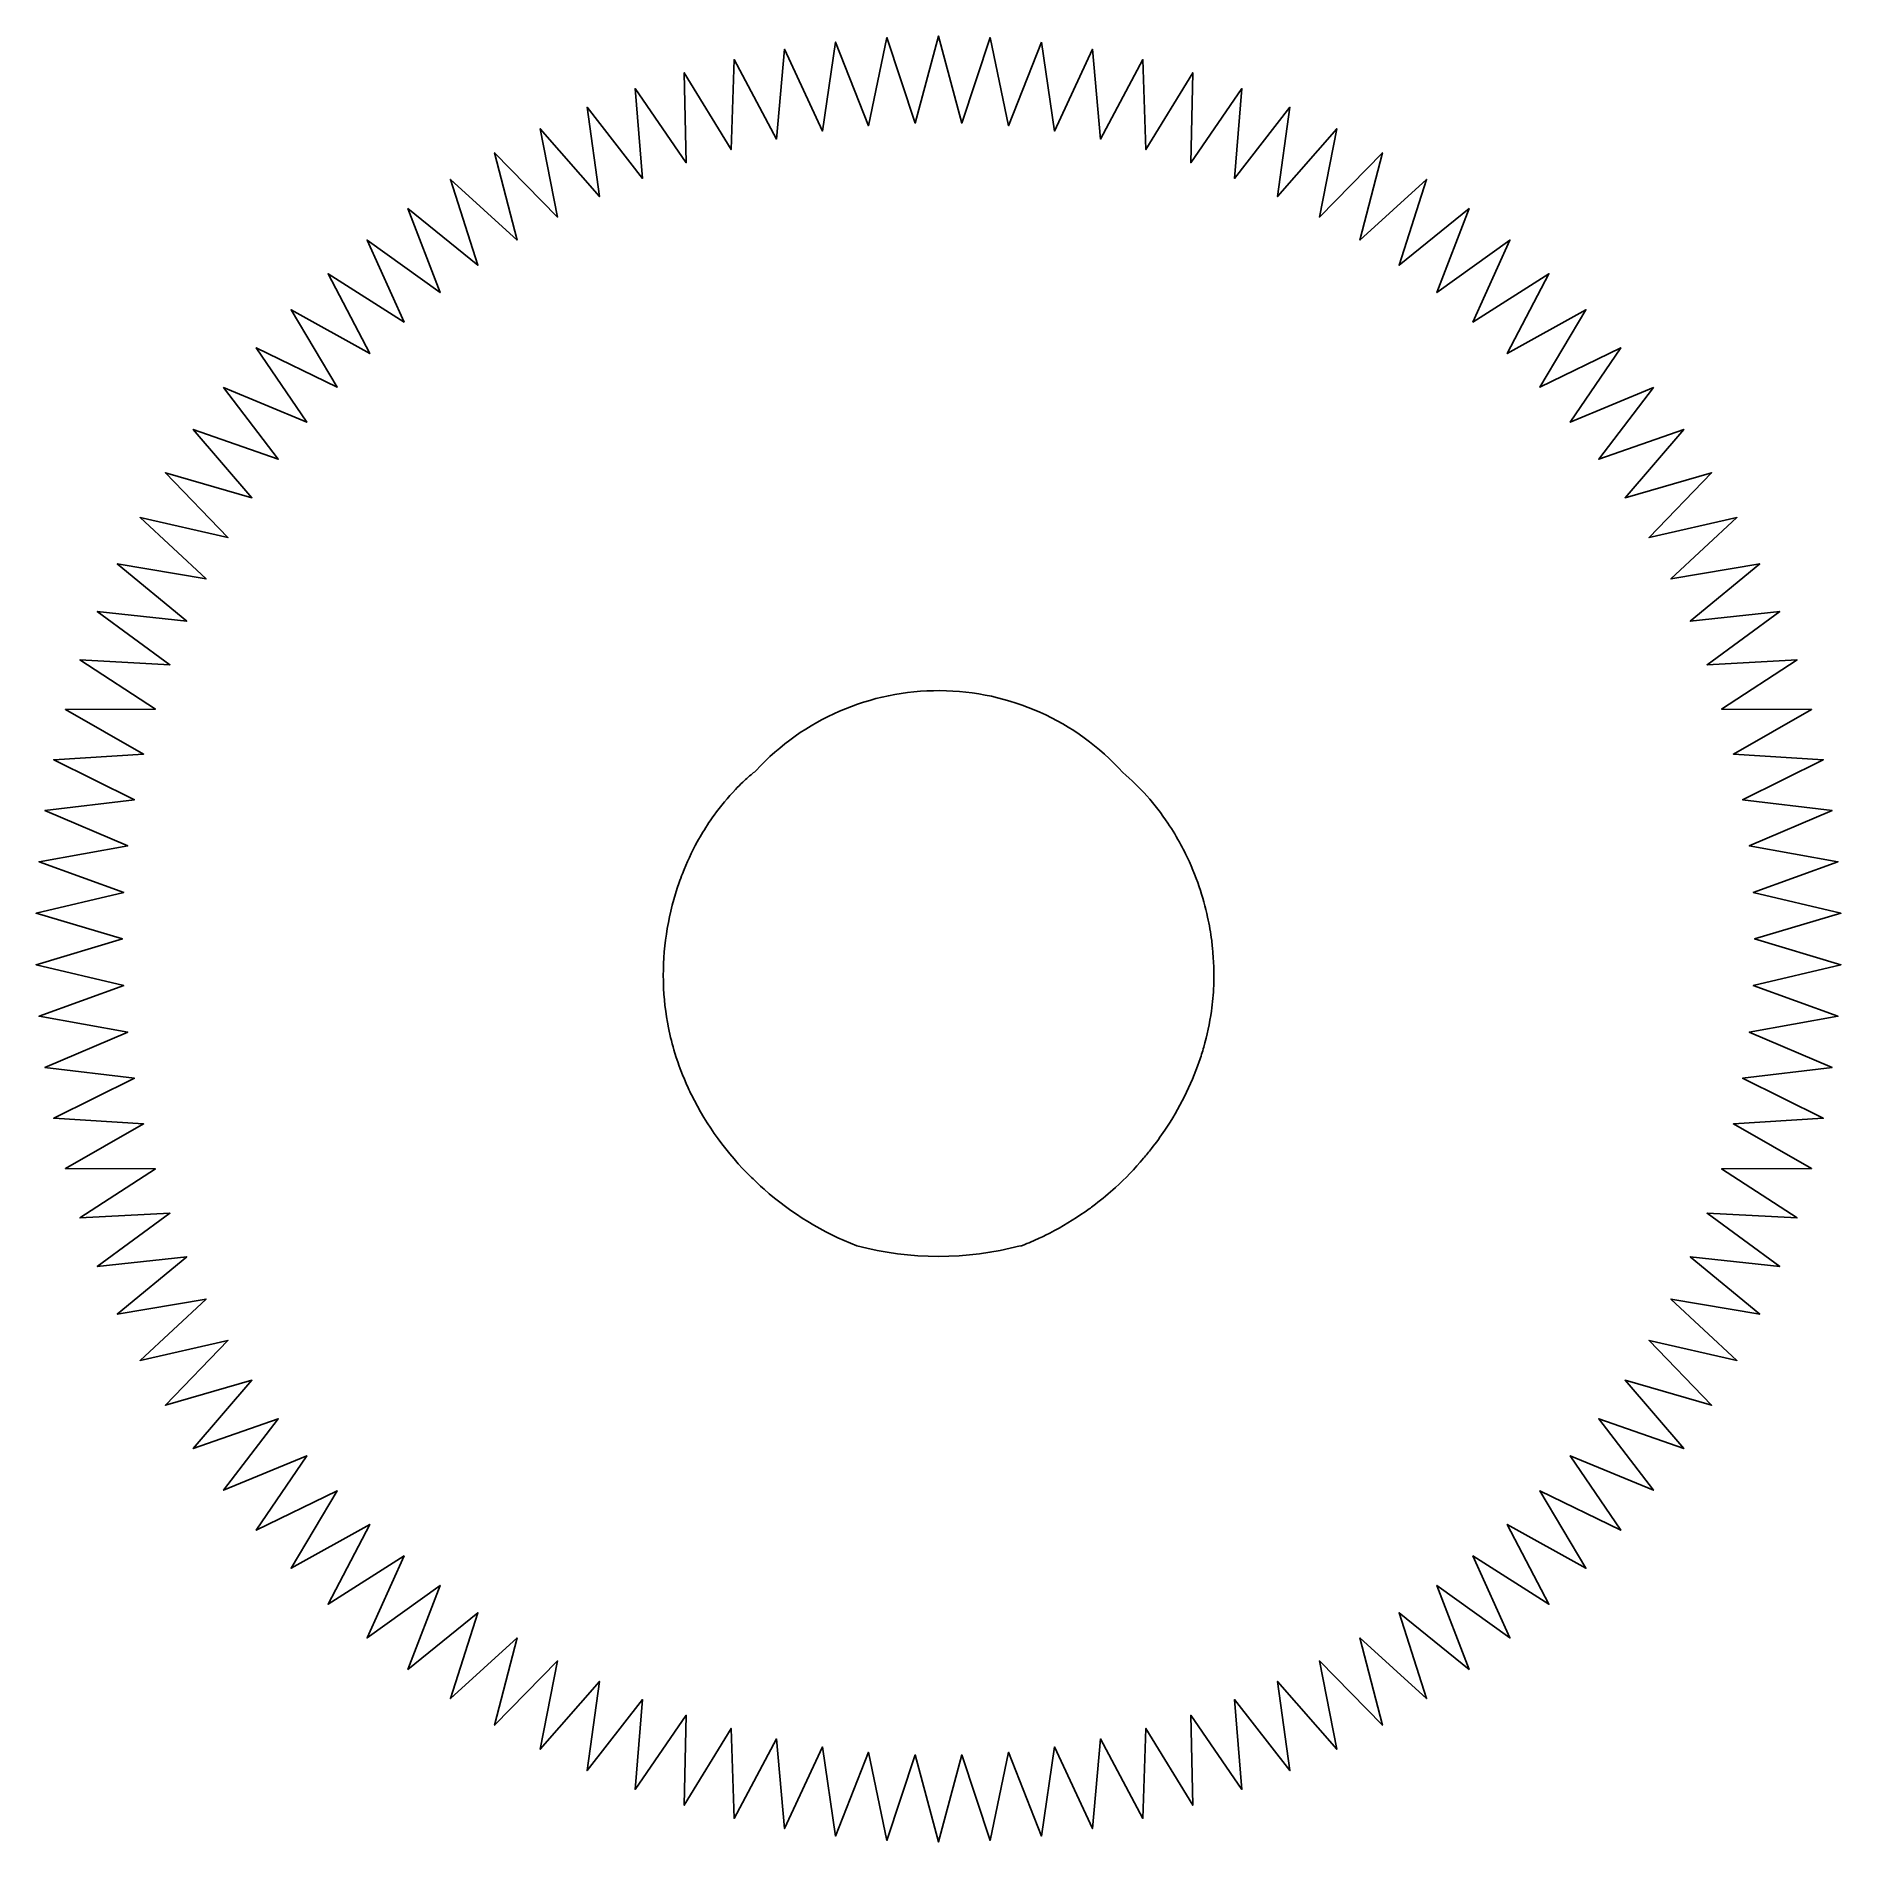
# Model space of a CAD drawing. Header units: millimetres. Extents: x 7.15 to 13.05, y -6.12 to -0.22.
import ezdxf

# ---------------------------------------------------------------- set-up
doc = ezdxf.new("R2010")
doc.units = ezdxf.units.MM
doc.layers.get('0').update_dxf_attribs({"linetype": 'CONTINUOUS'})

msp = doc.modelspace()

# ---------------------------------------------------------------- linework, layer by layer
for p, q in [((9.9316, -0.2297), (9.8718, -0.5178)), ((9.9316, -0.2297), (10.0238, -0.5091)), ((10.1, -0.2249), (10.0238, -0.5091)), ((10.1, -0.2249), (10.1762, -0.5091)), ((10.2684, -0.2297), (10.1762, -0.5091)), ((10.2684, -0.2297), (10.3282, -0.5178)), ((9.597, -0.2681), (9.5704, -0.5612)), ((9.597, -0.2681), (9.7205, -0.5352)), ((9.7637, -0.2442), (9.7205, -0.5352)), ((9.7637, -0.2442), (9.8718, -0.5178)), ((10.4363, -0.2442), (10.3282, -0.5178)), ((10.4363, -0.2442), (10.4795, -0.5352)), ((10.603, -0.2681), (10.4795, -0.5352)), ((10.603, -0.2681), (10.6296, -0.5612)), ((9.2689, -0.3444), (9.2759, -0.6386)), ((9.2689, -0.3444), (9.422, -0.5957)), ((9.4318, -0.3016), (9.422, -0.5957)), ((9.4318, -0.3016), (9.5704, -0.5612)), ((10.7682, -0.3016), (10.6296, -0.5612)), ((10.7682, -0.3016), (10.778, -0.5957)), ((10.9311, -0.3444), (10.778, -0.5957)), ((10.9311, -0.3444), (10.9241, -0.6386)), ((9.1087, -0.3965), (9.1324, -0.6898)), ((9.1087, -0.3965), (9.2759, -0.6386)), ((11.0913, -0.3965), (10.9241, -0.6386)), ((11.0913, -0.3965), (11.0676, -0.6898)), ((8.9517, -0.4576), (8.9921, -0.7491)), ((8.9517, -0.4576), (9.1324, -0.6898)), ((11.2483, -0.4576), (11.0676, -0.6898)), ((11.2483, -0.4576), (11.2079, -0.7491)), ((8.7984, -0.5276), (8.8555, -0.8163)), ((8.7984, -0.5276), (8.9921, -0.7491)), ((11.4016, -0.5276), (11.2079, -0.7491)), ((11.4016, -0.5276), (11.3445, -0.8163)), ((8.6494, -0.6062), (8.7228, -0.8912)), ((8.6494, -0.6062), (8.8555, -0.8163)), ((11.5506, -0.6062), (11.3445, -0.8163)), ((11.5506, -0.6062), (11.4772, -0.8912)), ((8.5051, -0.6932), (8.5947, -0.9735)), ((8.5051, -0.6932), (8.7228, -0.8912)), ((11.6949, -0.6932), (11.4772, -0.8912)), ((11.6949, -0.6932), (11.6053, -0.9735)), ((8.366, -0.7883), (8.4715, -1.063)), ((8.366, -0.7883), (8.5947, -0.9735)), ((11.834, -0.7883), (11.6053, -0.9735)), ((11.834, -0.7883), (11.7285, -1.063)), ((8.2326, -0.8912), (8.3536, -1.1594)), ((8.2326, -0.8912), (8.4715, -1.063)), ((11.9674, -0.8912), (11.7285, -1.063)), ((11.9674, -0.8912), (11.8464, -1.1594)), ((8.1053, -1.0015), (8.2414, -1.2624)), ((8.1053, -1.0015), (8.3536, -1.1594)), ((12.0947, -1.0015), (11.8464, -1.1594)), ((12.0947, -1.0015), (11.9586, -1.2624)), ((7.9845, -1.119), (8.1352, -1.3717)), ((7.9845, -1.119), (8.2414, -1.2624)), ((12.2155, -1.119), (11.9586, -1.2624)), ((12.2155, -1.119), (12.0648, -1.3717)), ((7.8705, -1.2431), (8.0355, -1.4868)), ((7.8705, -1.2431), (8.1352, -1.3717)), ((12.3295, -1.2431), (12.0648, -1.3717)), ((12.3295, -1.2431), (12.1645, -1.4868)), ((7.7639, -1.3735), (7.9425, -1.6074)), ((7.7639, -1.3735), (8.0355, -1.4868)), ((12.4361, -1.3735), (12.1645, -1.4868)), ((12.4361, -1.3735), (12.2575, -1.6074)), ((7.6649, -1.5098), (7.8565, -1.7331)), ((7.6649, -1.5098), (7.9425, -1.6074)), ((12.5351, -1.5098), (12.2575, -1.6074)), ((12.5351, -1.5098), (12.3435, -1.7331)), ((7.5738, -1.6516), (7.7778, -1.8635)), ((7.5738, -1.6516), (7.8565, -1.7331)), ((12.6262, -1.6516), (12.3435, -1.7331)), ((12.6262, -1.6516), (12.4222, -1.8635)), ((7.4909, -1.7983), (7.7068, -1.9982)), ((7.4909, -1.7983), (7.7778, -1.8635)), ((12.7091, -1.7983), (12.4222, -1.8635)), ((12.7091, -1.7983), (12.4932, -1.9982)), ((7.4166, -1.9495), (7.6435, -2.1368)), ((7.4166, -1.9495), (7.7068, -1.9982)), ((12.7834, -1.9495), (12.4932, -1.9982)), ((12.7834, -1.9495), (12.5565, -2.1368)), ((7.351, -2.1046), (7.5882, -2.2787)), ((7.351, -2.1046), (7.6435, -2.1368)), ((12.849, -2.1046), (12.5565, -2.1368)), ((12.849, -2.1046), (12.6118, -2.2787)), ((7.2944, -2.2633), (7.5412, -2.4236)), ((7.2944, -2.2633), (7.5882, -2.2787)), ((12.9056, -2.2633), (12.6118, -2.2787)), ((12.9056, -2.2633), (12.6588, -2.4236)), ((7.2469, -2.425), (7.5412, -2.4236)), ((7.2469, -2.425), (7.5024, -2.5709)), ((12.9531, -2.425), (12.6588, -2.4236)), ((12.9531, -2.425), (12.6976, -2.5709)), ((7.2088, -2.5891), (7.5024, -2.5709)), ((7.2088, -2.5891), (7.4722, -2.7202)), ((12.9912, -2.5891), (12.6976, -2.5709)), ((12.9912, -2.5891), (12.7278, -2.7202)), ((9.4976, -2.6311, 0.0004), (9.504, -2.6241)), ((7.18, -2.7551), (7.4722, -2.7202)), ((7.18, -2.7551), (7.4505, -2.8709)), ((13.02, -2.7551), (12.7278, -2.7202)), ((13.02, -2.7551), (12.7495, -2.8709)), ((7.1608, -2.9225), (7.4505, -2.8709)), ((13.0392, -2.9225), (12.7495, -2.8709)), ((7.1608, -2.9225), (7.4375, -3.0227)), ((13.0392, -2.9225), (12.7625, -3.0227)), ((7.1512, -3.0907), (7.4375, -3.0227)), ((13.0488, -3.0907), (12.7625, -3.0227)), ((7.1512, -3.0907), (7.4331, -3.1749)), ((13.0488, -3.0907), (12.7669, -3.1749)), ((7.1512, -3.2592), (7.4331, -3.1749)), ((13.0488, -3.2592), (12.7669, -3.1749)), ((7.1512, -3.2592), (7.4375, -3.3272)), ((13.0488, -3.2592), (12.7625, -3.3272)), ((7.1608, -3.4274), (7.4375, -3.3272)), ((13.0392, -3.4274), (12.7625, -3.3272)), ((7.1608, -3.4274), (7.4505, -3.4789)), ((7.18, -3.5948), (7.4505, -3.4789)), ((13.0392, -3.4274), (12.7495, -3.4789)), ((13.02, -3.5948), (12.7495, -3.4789)), ((7.18, -3.5948), (7.4722, -3.6297)), ((13.02, -3.5948), (12.7278, -3.6297)), ((7.2088, -3.7608), (7.4722, -3.6297)), ((12.9912, -3.7608), (12.7278, -3.6297)), ((7.2088, -3.7608), (7.5024, -3.779)), ((12.9912, -3.7608), (12.6976, -3.779)), ((7.2469, -3.9249), (7.5024, -3.779)), ((12.9531, -3.9249), (12.6976, -3.779)), ((7.2469, -3.9249), (7.5412, -3.9263)), ((7.2944, -4.0865), (7.5412, -3.9263)), ((12.9531, -3.9249), (12.6588, -3.9263)), ((12.9056, -4.0865), (12.6588, -3.9263)), ((7.2944, -4.0865), (7.5882, -4.0711)), ((7.351, -4.2452), (7.5882, -4.0711)), ((12.849, -4.2452), (12.6118, -4.0711)), ((12.9056, -4.0865), (12.6118, -4.0711)), ((7.351, -4.2452), (7.6435, -4.2131)), ((7.4166, -4.4004), (7.6435, -4.2131)), ((12.7834, -4.4004), (12.5565, -4.2131)), ((12.849, -4.2452), (12.5565, -4.2131)), ((7.4166, -4.4004), (7.7068, -4.3516)), ((7.4909, -4.5516), (7.7068, -4.3516)), ((12.7091, -4.5516), (12.4932, -4.3516)), ((12.7834, -4.4004), (12.4932, -4.3516)), ((7.4909, -4.5516), (7.7778, -4.4863)), ((7.5738, -4.6983), (7.7778, -4.4863)), ((12.6262, -4.6983), (12.4222, -4.4863)), ((12.7091, -4.5516), (12.4222, -4.4863)), ((7.5738, -4.6983), (7.8565, -4.6167)), ((7.6649, -4.84), (7.8565, -4.6167)), ((12.5351, -4.84), (12.3435, -4.6167)), ((12.6262, -4.6983), (12.3435, -4.6167)), ((7.6649, -4.84), (7.9425, -4.7425)), ((7.7639, -4.9763), (7.9425, -4.7425)), ((12.4361, -4.9763), (12.2575, -4.7425)), ((12.5351, -4.84), (12.2575, -4.7425)), ((7.7639, -4.9763), (8.0355, -4.8631)), ((7.8705, -5.1068), (8.0355, -4.8631)), ((12.3295, -5.1068), (12.1645, -4.8631)), ((12.4361, -4.9763), (12.1645, -4.8631)), ((7.8705, -5.1068), (8.1352, -4.9782)), ((7.9845, -5.2309), (8.1352, -4.9782)), ((12.2155, -5.2309), (12.0648, -4.9782)), ((12.3295, -5.1068), (12.0648, -4.9782)), ((7.9845, -5.2309), (8.2414, -5.0874)), ((8.1053, -5.3483), (8.2414, -5.0874)), ((12.0947, -5.3483), (11.9586, -5.0874)), ((12.2155, -5.2309), (11.9586, -5.0874)), ((8.1053, -5.3483), (8.3536, -5.1904)), ((8.2326, -5.4586), (8.3536, -5.1904)), ((11.9674, -5.4586), (11.8464, -5.1904)), ((12.0947, -5.3483), (11.8464, -5.1904)), ((8.2326, -5.4586), (8.4715, -5.2868)), ((8.366, -5.5615), (8.4715, -5.2868)), ((11.834, -5.5615), (11.7285, -5.2868)), ((11.9674, -5.4586), (11.7285, -5.2868)), ((8.366, -5.5615), (8.5947, -5.3764)), ((8.5051, -5.6566), (8.5947, -5.3764)), ((11.6949, -5.6566), (11.6053, -5.3764)), ((11.834, -5.5615), (11.6053, -5.3764)), ((8.5051, -5.6566), (8.7228, -5.4587)), ((8.6494, -5.7436), (8.7228, -5.4587)), ((11.5506, -5.7436), (11.4772, -5.4587)), ((11.6949, -5.6566), (11.4772, -5.4587)), ((8.6494, -5.7436), (8.8555, -5.5336)), ((8.7984, -5.8223), (8.8555, -5.5336)), ((11.4016, -5.8223), (11.3445, -5.5336)), ((11.5506, -5.7436), (11.3445, -5.5336)), ((8.7984, -5.8223), (8.9921, -5.6008)), ((8.9517, -5.8922), (8.9921, -5.6008)), ((11.2483, -5.8922), (11.2079, -5.6008)), ((11.4016, -5.8223), (11.2079, -5.6008)), ((8.9517, -5.8922), (9.1324, -5.6601)), ((9.1087, -5.9534), (9.1324, -5.6601)), ((11.0913, -5.9534), (11.0676, -5.6601)), ((11.2483, -5.8922), (11.0676, -5.6601)), ((9.1087, -5.9534), (9.2759, -5.7113)), ((9.2689, -6.0054), (9.2759, -5.7113)), ((10.9311, -6.0054), (10.9241, -5.7113)), ((11.0913, -5.9534), (10.9241, -5.7113)), ((9.2689, -6.0054), (9.422, -5.7542)), ((9.4318, -6.0483), (9.422, -5.7542)), ((10.7682, -6.0483), (10.778, -5.7542)), ((10.9311, -6.0054), (10.778, -5.7542)), ((9.4318, -6.0483), (9.5704, -5.7887)), ((9.597, -6.0817), (9.5704, -5.7887)), ((9.597, -6.0817), (9.7205, -5.8147)), ((9.7637, -6.1057), (9.7205, -5.8147)), ((9.7637, -6.1057), (9.8718, -5.832)), ((9.9316, -6.1201), (9.8718, -5.832)), ((9.9316, -6.1201), (10.0238, -5.8407)), ((10.1, -6.1249), (10.0238, -5.8407)), ((10.1, -6.1249), (10.1762, -5.8407)), ((10.2684, -6.1201), (10.1762, -5.8407)), ((10.2684, -6.1201), (10.3282, -5.832)), ((10.4363, -6.1057), (10.3282, -5.832)), ((10.4363, -6.1057), (10.4795, -5.8147)), ((10.603, -6.0817), (10.4795, -5.8147)), ((10.603, -6.0817), (10.6296, -5.7887)), ((10.7682, -6.0483), (10.6296, -5.7887))]:
    msp.add_line(p, q)
msp.add_lwpolyline([(10.4363, -0.2442), (10.3282, -0.5178), (10.2684, -0.2297), (10.1762, -0.5091), (10.1, -0.2249), (10.0238, -0.5091), (9.9316, -0.2297), (9.8718, -0.5178), (9.7637, -0.2442), (9.7205, -0.5352), (9.597, -0.2681), (9.5704, -0.5612), (9.4318, -0.3016), (9.422, -0.5957), (9.2689, -0.3444), (9.2759, -0.6386), (9.1087, -0.3965), (9.1324, -0.6898), (8.9517, -0.4576), (8.9921, -0.7491), (8.7984, -0.5276), (8.8555, -0.8163), (8.6494, -0.6062), (8.7228, -0.8912), (8.5051, -0.6932), (8.5947, -0.9735), (8.366, -0.7883), (8.4715, -1.063), (8.2326, -0.8912), (8.3536, -1.1594), (8.1053, -1.0015), (8.2414, -1.2624), (7.9845, -1.119), (8.1352, -1.3717), (7.8705, -1.2431), (8.0355, -1.4868), (7.7639, -1.3735), (7.9425, -1.6074), (7.6649, -1.5098), (7.8565, -1.7331), (7.5738, -1.6516), (7.7778, -1.8635), (7.4909, -1.7983), (7.7068, -1.9982), (7.4166, -1.9495), (7.6435, -2.1368), (7.351, -2.1046), (7.5882, -2.2787), (7.2944, -2.2633), (7.5412, -2.4236), (7.2469, -2.425), (7.5024, -2.5709), (7.2088, -2.5891), (7.4722, -2.7202), (7.18, -2.7551), (7.4505, -2.8709), (7.1608, -2.9225), (7.4375, -3.0227), (7.1512, -3.0907), (7.4331, -3.1749), (7.1512, -3.2592), (7.4375, -3.3272), (7.1608, -3.4274), (7.4505, -3.4789), (7.18, -3.5948), (7.4722, -3.6297), (7.2088, -3.7608), (7.5024, -3.779), (7.2469, -3.9249), (7.5412, -3.9263), (7.2944, -4.0865), (7.5882, -4.0711), (7.351, -4.2452), (7.6435, -4.2131), (7.4166, -4.4004), (7.7068, -4.3516), (7.4909, -4.5516), (7.7778, -4.4863), (7.5738, -4.6983), (7.8565, -4.6167), (7.6649, -4.84), (7.9425, -4.7425), (7.7639, -4.9763), (8.0355, -4.8631), (7.8705, -5.1068), (8.1352, -4.9782), (7.9845, -5.2309), (8.2414, -5.0874), (8.1053, -5.3483), (8.3536, -5.1904), (8.2326, -5.4586), (8.4715, -5.2868), (8.366, -5.5615), (8.5947, -5.3764), (8.5051, -5.6566), (8.7228, -5.4587), (8.6494, -5.7436), (8.8555, -5.5336), (8.7984, -5.8223), (8.9921, -5.6008), (8.9517, -5.8922), (9.1324, -5.6601), (9.1087, -5.9534), (9.2759, -5.7113), (9.2689, -6.0054), (9.422, -5.7542), (9.4318, -6.0483), (9.5704, -5.7887), (9.597, -6.0817), (9.7205, -5.8147), (9.7637, -6.1057), (9.8718, -5.832), (9.9316, -6.1201), (10.0238, -5.8407), (10.1, -6.1249), (10.1762, -5.8407), (10.2684, -6.1201), (10.3282, -5.832), (10.4363, -6.1057), (10.4795, -5.8147), (10.603, -6.0817), (10.6296, -5.7887), (10.7682, -6.0483), (10.778, -5.7542), (10.9311, -6.0054), (10.9241, -5.7113), (11.0913, -5.9534), (11.0676, -5.6601), (11.2483, -5.8922), (11.2079, -5.6008), (11.4016, -5.8223), (11.3445, -5.5336), (11.5506, -5.7436), (11.4772, -5.4587), (11.6949, -5.6566), (11.6053, -5.3764), (11.834, -5.5615), (11.7285, -5.2868), (11.9674, -5.4586), (11.8464, -5.1904), (12.0947, -5.3483), (11.9586, -5.0874), (12.2155, -5.2309), (12.0648, -4.9782), (12.3295, -5.1068), (12.1645, -4.8631), (12.4361, -4.9763), (12.2575, -4.7425), (12.5351, -4.84), (12.3435, -4.6167), (12.6262, -4.6983), (12.4222, -4.4863), (12.7091, -4.5516), (12.4932, -4.3516), (12.7834, -4.4004), (12.5565, -4.2131), (12.849, -4.2452), (12.6118, -4.0711), (12.9056, -4.0865), (12.6588, -3.9263), (12.9531, -3.9249), (12.6976, -3.779), (12.9912, -3.7608), (12.7278, -3.6297), (13.02, -3.5948), (12.7495, -3.4789), (13.0392, -3.4274), (12.7625, -3.3272), (13.0488, -3.2592), (12.7669, -3.1749), (13.0488, -3.0907), (12.7625, -3.0227), (13.0392, -2.9225), (12.7495, -2.8709), (13.02, -2.7551), (12.7278, -2.7202), (12.9912, -2.5891), (12.6976, -2.5709), (12.9531, -2.425), (12.6588, -2.4236), (12.9056, -2.2633), (12.6118, -2.2787), (12.849, -2.1046), (12.5565, -2.1368), (12.7834, -1.9495), (12.4932, -1.9982), (12.7091, -1.7983), (12.4222, -1.8635), (12.6262, -1.6516), (12.3435, -1.7331), (12.5351, -1.5098), (12.2575, -1.6074), (12.4361, -1.3735), (12.1645, -1.4868), (12.3295, -1.2431), (12.0648, -1.3717), (12.2155, -1.119), (11.9586, -1.2624), (12.0947, -1.0015), (11.8464, -1.1594), (11.9674, -0.8912), (11.7285, -1.063), (11.834, -0.7883), (11.6053, -0.9735), (11.6949, -0.6932), (11.4772, -0.8912), (11.5506, -0.6062), (11.3445, -0.8163), (11.4016, -0.5276), (11.2079, -0.7491), (11.2483, -0.4576), (11.0676, -0.6898), (11.0913, -0.3965), (10.9241, -0.6386), (10.9311, -0.3444), (10.778, -0.5957), (10.7682, -0.3016), (10.6296, -0.5612), (10.603, -0.2681), (10.4795, -0.5352)], close=True)
for radius, start, end in [(0.8115, 42.08883, 137.25675), (1.037, 255.0844, 284.92447)]:
    msp.add_arc((10.1, -3.1749), radius, start, end)
for points, knots in [([(9.8331, -4.177), (9.7218, -4.1343), (9.6195, -4.0714), (9.5301, -3.9926), (9.5224, -3.9858), (9.5148, -3.9789), (9.5073, -3.9719), (9.5013, -3.9662), (9.4953, -3.9605), (9.4894, -3.9547), (9.4091, -3.8758), (9.3423, -3.7846), (9.2928, -3.6843), (9.289, -3.6766), (9.2854, -3.6689), (9.2818, -3.6611), (9.2648, -3.6241), (9.2503, -3.5862), (9.2385, -3.5476), (9.2302, -3.5205), (9.2232, -3.493), (9.2176, -3.4652), (9.2079, -3.417), (9.2025, -3.3679), (9.2011, -3.3183), (9.2009, -3.3101), (9.2008, -3.302), (9.2008, -3.2938), (9.2007, -3.1909), (9.2182, -3.0882), (9.2524, -2.9907), (9.2558, -2.981), (9.2594, -2.9713), (9.2632, -2.9617), (9.2771, -2.9258), (9.2934, -2.8909), (9.3118, -2.8573), (9.3235, -2.8359), (9.3362, -2.8151), (9.3497, -2.7948), (9.3552, -2.7865), (9.3609, -2.7783), (9.3668, -2.7702), (9.3882, -2.7405), (9.4116, -2.7124), (9.4368, -2.6861), (9.4445, -2.6781), (9.4523, -2.6703), (9.4604, -2.6626), (9.4721, -2.6515), (9.4842, -2.6407), (9.4966, -2.6303)], [0, 0, 0, 0, 0.0357612, 0.0357612, 0.0357612, 0.0388381, 0.0388381, 0.0388381, 0.0413294, 0.0413294, 0.0413294, 0.0750807, 0.0750807, 0.0750807, 0.077669, 0.077669, 0.077669, 0.0899554, 0.0899554, 0.0899554, 0.0985721, 0.0985721, 0.0985721, 0.1135097, 0.1135097, 0.1135097, 0.1159707, 0.1159707, 0.1159707, 0.1469823, 0.1469823, 0.1469823, 0.1500808, 0.1500808, 0.1500808, 0.1616458, 0.1616458, 0.1616458, 0.1689961, 0.1689961, 0.1689961, 0.1720179, 0.1720179, 0.1720179, 0.1830782, 0.1830782, 0.1830782, 0.186437, 0.186437, 0.186437, 0.1913411, 0.1913411, 0.1913411, 0.1913411]), ([(10.7022, -2.631), (10.7303, -2.6547), (10.7565, -2.6803), (10.7808, -2.7076), (10.8057, -2.7356), (10.8287, -2.7654), (10.8497, -2.7967), (10.865, -2.8195), (10.8792, -2.8431), (10.8923, -2.8674), (10.8975, -2.8769), (10.9024, -2.8865), (10.9072, -2.8962), (10.9245, -2.9313), (10.9394, -2.9675), (10.952, -3.0044), (10.963, -3.037), (10.9722, -3.0701), (10.9795, -3.1037), (10.985, -3.1289), (10.9894, -3.1543), (10.9927, -3.1799), (10.9937, -3.1879), (10.9946, -3.1959), (10.9954, -3.204), (10.9996, -3.2451), (11.0009, -3.2863), (10.9992, -3.3273), (10.9981, -3.3551), (10.9956, -3.3828), (10.9918, -3.4103), (10.9863, -3.4502), (10.9778, -3.4896), (10.9667, -3.5285), (10.9645, -3.5361), (10.9622, -3.5437), (10.9599, -3.5513), (10.9573, -3.5594), (10.9547, -3.5674), (10.9519, -3.5754), (10.9384, -3.6145), (10.9223, -3.6527), (10.9038, -3.6897), (10.8848, -3.7277), (10.8633, -3.7645), (10.8395, -3.7999), (10.8258, -3.8203), (10.8114, -3.8402), (10.7962, -3.8596), (10.7877, -3.8704), (10.7791, -3.881), (10.7702, -3.8914), (10.7415, -3.9253), (10.7106, -3.9572), (10.6779, -3.987), (10.657, -4.006), (10.6353, -4.0242), (10.6128, -4.0414), (10.6019, -4.0498), (10.5907, -4.058), (10.5794, -4.0659), (10.5426, -4.0918), (10.5041, -4.1151), (10.4643, -4.1356), (10.4511, -4.1424), (10.4378, -4.1488), (10.4243, -4.1549), (10.4057, -4.1634), (10.3868, -4.1713), (10.3677, -4.1786)], [0, 0, 0, 0, 0.0110164, 0.0110164, 0.0110164, 0.0223406, 0.0223406, 0.0223406, 0.0306123, 0.0306123, 0.0306123, 0.0338513, 0.0338513, 0.0338513, 0.0455686, 0.0455686, 0.0455686, 0.0558905, 0.0558905, 0.0558905, 0.0636319, 0.0636319, 0.0636319, 0.0660592, 0.0660592, 0.0660592, 0.0784556, 0.0784556, 0.0784556, 0.0868562, 0.0868562, 0.0868562, 0.0990242, 0.0990242, 0.0990242, 0.1014049, 0.1014049, 0.1014049, 0.1039456, 0.1039456, 0.1039456, 0.1163711, 0.1163711, 0.1163711, 0.1291141, 0.1291141, 0.1291141, 0.1364491, 0.1364491, 0.1364491, 0.1405247, 0.1405247, 0.1405247, 0.1537347, 0.1537347, 0.1537347, 0.1621748, 0.1621748, 0.1621748, 0.1663038, 0.1663038, 0.1663038, 0.179758, 0.179758, 0.179758, 0.1842003, 0.1842003, 0.1842003, 0.1903453, 0.1903453, 0.1903453, 0.1903453])]:
    msp.add_open_spline(points, degree=3, knots=knots)

doc.saveas('drawing.dxf')
